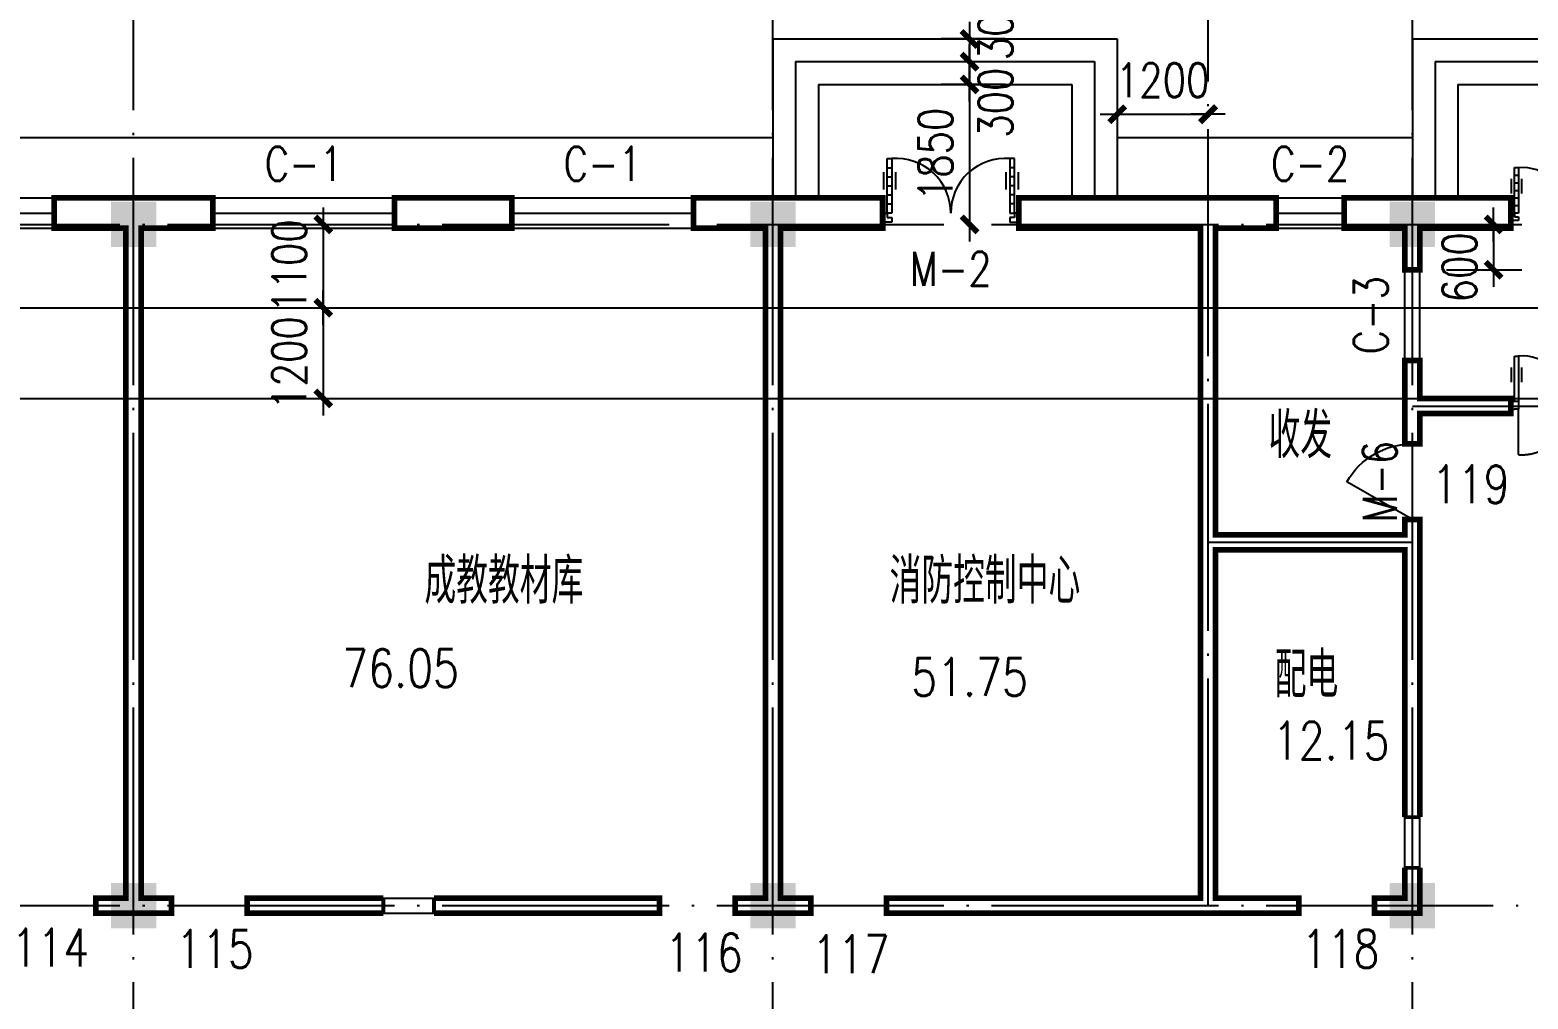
# Model space of a CAD drawing. Extents: x -55219 to 470149, y 494712 to 780039.
# Drawn here: x -5066 to 14732, y 660890 to 673693 of the extents above; entities that cross this region are included whole.
import ezdxf
from ezdxf.enums import TextEntityAlignment as Align

# ---------------------------------------------------------------- set-up
doc = ezdxf.new("R2010")
doc.units = 0
doc.header["$LTSCALE"] = 1500
doc.header["$MEASUREMENT"] = 0
doc.linetypes.add('DASHED2', pattern=[0.375, 0.25, -0.125])
doc.linetypes.add('DOTE', pattern=[2.42, 2, -0.2, 0.02, -0.2])
doc.layers.get('0').update_dxf_attribs({"linetype": 'CONTINUOUS'})
doc.layers.get('DEFPOINTS').update_dxf_attribs({"linetype": 'CONTINUOUS'})
for name, color, linetype in [('COLUMN', 7, 'CONTINUOUS'), ('DOTE', 1, 'DOTE'), ('LVTRY', 6, 'CONTINUOUS'), ('PUB_DIM', 3, 'CONTINUOUS'), ('PUB_TEXT', 7, 'CONTINUOUS'), ('PUB_WALL', 255, 'CONTINUOUS'), ('WALL', 255, 'CONTINUOUS'), ('WINDOW', 2, 'CONTINUOUS'), ('WINDOW_TEXT', 7, 'CONTINUOUS')]:
    doc.layers.add(name, color=color, linetype=linetype)
doc.styles.add('_HZTXT', font='txt.shx', dxfattribs={"width": 0.8, "bigfont": 'hztxt.shx'})
doc.styles.add('_SIMPLEX', font='SIMPLEX.shx', dxfattribs={"width": 0.6})
doc.styles.add('DIM_FONT', font='SIMPLEX.shx', dxfattribs={"width": 0.8})
doc.styles.add('SIMPLEX', font='SIMPLEX.SHX')
doc.dimstyles.new('DIMA150', dxfattribs={"dimscale": 1.5, "dimtxt": 300, "dimasz": 1, "dimexe": 250, "dimexo": 300, "dimgap": 150, "dimtad": 1, "dimdec": 0, "dimzin": 0, "dimdsep": 46, "dimtxsty": 'DIM_FONT', "dimblk": '_DIMX', "dimcen": 0.09, "dimse1": 1, "dimclrt": 7, "dimadec": 0, "dimazin": 0, "dimtfac": 1, "dimtdec": 0, "dimtix": 1, "dimtmove": 2, "dimatfit": 3, "dimldrblk": '_DIMX', "dimfxl": 1, "dimtolj": 1, "dimtzin": 0, "dimarcsym": 0})
doc.dimstyles.new('DIMB150', dxfattribs={"dimscale": 1.5, "dimtxt": 300, "dimasz": 1, "dimexe": 250, "dimexo": 300, "dimgap": 150, "dimtad": 1, "dimdec": 0, "dimzin": 0, "dimdsep": 46, "dimtxsty": 'DIM_FONT', "dimblk": '_DIMX', "dimcen": 0.09, "dimse2": 1, "dimclrt": 7, "dimadec": 0, "dimazin": 0, "dimtfac": 1, "dimtdec": 0, "dimtix": 1, "dimtmove": 2, "dimatfit": 3, "dimldrblk": '_DIMX', "dimfxl": 1, "dimtolj": 1, "dimtzin": 0, "dimarcsym": 0})
doc.dimstyles.new('DIMN150', dxfattribs={"dimscale": 1.5, "dimtxt": 300, "dimasz": 1, "dimexe": 250, "dimexo": 300, "dimgap": 150, "dimtad": 1, "dimdec": 0, "dimzin": 0, "dimdsep": 46, "dimtxsty": 'DIM_FONT', "dimblk": '_DIMX', "dimcen": 0.09, "dimclrt": 7, "dimadec": 0, "dimazin": 0, "dimtfac": 1, "dimtdec": 0, "dimtix": 1, "dimtmove": 2, "dimatfit": 3, "dimldrblk": '_DIMX', "dimfxl": 1, "dimtolj": 1, "dimtzin": 0, "dimarcsym": 0})
doc.dimstyles.new('NORMAL', dxfattribs={"dimscale": 1.5, "dimtxt": 300, "dimasz": 1, "dimexe": 250, "dimexo": 300, "dimgap": 150, "dimtad": 1, "dimdec": 0, "dimzin": 0, "dimdsep": 46, "dimtxsty": 'DIM_FONT', "dimblk": '_DIMX', "dimcen": 0.09, "dimse2": 1, "dimclrt": 7, "dimadec": 0, "dimazin": 0, "dimtfac": 1, "dimtdec": 0, "dimtix": 1, "dimtmove": 2, "dimatfit": 3, "dimldrblk": '_DIMX', "dimfxl": 1, "dimtolj": 1, "dimtzin": 0, "dimarcsym": 0})

# ---------------------------------------------------------------- blocks, each defined once
blk = doc.blocks.new('_FZH')
blk.add_solid([(0.5, 0.5), (0.5, -0.5), (-0.5, 0.5), (-0.5, -0.5)])
blk = doc.blocks.new('_WBLK')
for p, q in [((-0.5, 0.5), (0.5, 0.5)), ((-0.5, 0), (0.5, 0)), ((-0.5, -0.5), (0.5, -0.5))]:
    blk.add_line(p, q)
at = {"layer": 'WINDOW_TEXT', "style": 'SIMPLEX', "flags": 9}
blk.add_attdef('A', text='', height=1, dxfattribs=at).set_placement((0, 1.5), align=Align.MIDDLE)
blk = doc.blocks.new('M_A21OEG')
for p, q in [((-0.467, 0), (-0.467, 0.4)), ((-0.467, 0), (-0.467, 0.4)), ((-0.467, 0.4), (-0.433, 0.4)), ((-0.467, 0), (-0.467, 0.4)), ((-0.467, 0.333), (-0.433, 0.333)), ((-0.433, 0.4), (-0.433, 0)), ((-0.433, 0.4), (-0.433, 0)), ((0.433, 0.4), (0.433, 0)), ((0.467, 0.4), (0.433, 0.4)), ((0.467, 0.333), (0.433, 0.333)), ((0.467, 0), (0.467, 0.4)), ((-0.495, 0.3), (-0.495, 0.172)), ((-0.467, 0.267), (-0.433, 0.267)), ((-0.405, 0.3), (-0.405, 0.172)), ((0.405, 0.3), (0.405, 0.172)), ((0.467, 0.267), (0.433, 0.267)), ((0.495, 0.3), (0.495, 0.172)), ((-0.467, 0.2), (-0.433, 0.2)), ((-0.467, 0.133), (-0.433, 0.133)), ((0.467, 0.2), (0.433, 0.2)), ((0.467, 0.133), (0.433, 0.133)), ((-0.5, 0), (-0.467, 0)), ((-0.5, -0.067), (-0.5, 0)), ((-0.5, -0.067), (-0.5, 0)), ((-0.467, 0.067), (-0.433, 0.067)), ((-0.467, 0), (-0.467, -0.033)), ((-0.433, 0), (-0.467, 0)), ((-0.433, 0), (-0.467, 0)), ((-0.467, 0), (-0.467, -0.033)), ((-0.433, 0), (-0.467, 0)), ((0.467, 0.067), (0.433, 0.067)), ((0.433, 0), (0.467, 0)), ((0.467, 0), (0.467, -0.033)), ((0.5, 0), (0.467, 0)), ((0.5, -0.067), (0.5, 0)), ((-0.433, -0.067), (-0.5, -0.067)), ((-0.467, -0.033), (-0.433, -0.033)), ((-0.433, -0.033), (-0.433, -0.067)), ((0.467, -0.033), (0.433, -0.033)), ((0.433, -0.033), (0.433, -0.067)), ((0.433, -0.067), (0.5, -0.067))]:
    blk.add_line(p, q)
for centre, start, end in [((-0.4, 0.001), 359.8007, 94.7805), ((0.4, 0.001), 85.2195, 180.1993)]:
    blk.add_arc(centre, 0.4, start, end)
blk = doc.blocks.new('_DIMX')
blk.add_line((-150, 0), (150, 0))
at = {"const_width": 50}
blk.add_lwpolyline([(-70, -70), (70, 70)], dxfattribs=at)
blk = doc.blocks.new('*D262')
at = {"color": 0, "linetype": 'ByBlock'}
for p, q in [((13653, 671124), (14651, 671124)), ((14276, 671122), (14276, 670525)), ((13653, 670524), (14651, 670524))]:
    blk.add_line(p, q, dxfattribs=at)
at = {"layer": 'DEFPOINTS', "color": 0, "linetype": 'ByBlock'}
for p in [(13203, 671124), (13203, 670524), (14276, 670524)]:
    blk.add_point(p, dxfattribs=at)
at = {"color": 0, "linetype": 'ByBlock', "xscale": 1.5, "yscale": 1.5, "zscale": 1.5}
for p, rotation in [((14276, 671124), 90), ((14276, 670524), 270)]:
    blk.add_blockref('_DIMX', p, dxfattribs=dict(at, rotation=rotation))
at = {"color": 7, "linetype": 'ByBlock', "insert": (13826, 670557), "char_height": 450, "attachment_point": 5, "rotation": 90, "style": 'DIM_FONT'}
blk.add_mtext('\\A1;600', dxfattribs=at)
blk = doc.blocks.new('_DBLK')
blk.add_line((-0.5, 0), (0, -0.866))
blk.add_arc((-0.5, 0), 1, 300, 0)
at = {"layer": 'WINDOW_TEXT', "style": 'SIMPLEX', "flags": 9}
blk.add_attdef('A', text='', height=1, dxfattribs=at).set_placement((0, 1.5), align=Align.MIDDLE)
blk = doc.blocks.new('M_A19UKF')
for p, q in [((-0.467, -0.003), (-0.467, 0.397)), ((-0.467, 0.397), (-0.433, 0.397)), ((-0.433, 0.397), (-0.433, -0.003)), ((-0.495, 0.298), (-0.495, 0.169)), ((-0.405, 0.298), (-0.405, 0.169)), ((-0.5, -0.003), (-0.5, -0.069)), ((-0.433, -0.003), (-0.5, -0.003)), ((-0.5, -0.003), (-0.5, -0.003)), ((-0.5, -0.069), (-0.5, -0.069)), ((-0.5, -0.069), (-0.467, -0.069)), ((-0.433, -0.003), (-0.467, -0.003)), ((-0.433, -0.069), (-0.467, -0.069)), ((-0.433, -0.003), (-0.433, -0.069)), ((0.433, -0.003), (0.433, -0.069)), ((0.433, -0.003), (0.467, -0.003)), ((0.433, -0.003), (0.5, -0.003)), ((0.433, -0.469), (0.433, -0.069)), ((0.433, -0.069), (0.5, -0.069)), ((0.433, -0.069), (0.467, -0.069)), ((0.5, -0.003), (0.467, -0.003)), ((0.467, -0.069), (0.467, -0.469)), ((0.5, -0.069), (0.467, -0.069)), ((0.5, -0.003), (0.5, -0.069)), ((0.5, -0.003), (0.5, -0.003)), ((0.5, -0.069), (0.5, -0.069)), ((0.405, -0.37), (0.405, -0.242)), ((0.495, -0.37), (0.495, -0.242)), ((0.467, -0.469), (0.433, -0.469))]:
    blk.add_line(p, q)
at = {"linetype": 'DASHED2'}
for p, q in [((0.433, 0.397), (0.433, -0.003)), ((-0.433, -0.469), (-0.433, -0.069))]:
    blk.add_line(p, q, dxfattribs=at)
for centre, start, end in [((-0.4, -0.001), 359.8007, 94.7805), ((0.4, -0.071), 179.8007, 274.7805)]:
    blk.add_arc(centre, 0.4, start, end)
for centre, start, end in [((0.4, -0.001), 85.2195, 180.1993), ((-0.4, -0.071), 265.2195, 0.1993)]:
    blk.add_arc(centre, 0.4, start, end, dxfattribs=at)
blk = doc.blocks.new('*D871')
at = {"color": 0, "linetype": 'ByBlock'}
for p, q in [((7823, 673574), (6976, 673574)), ((7351, 673576), (7351, 673577)), ((7351, 673574), (7351, 673274)), ((7351, 673574), (7351, 673274)), ((7351, 673273), (7351, 673271))]:
    blk.add_line(p, q, dxfattribs=at)
at = {"layer": 'DEFPOINTS', "color": 0, "linetype": 'ByBlock'}
for p in [(8273, 673574), (7351, 673274), (8273, 673274)]:
    blk.add_point(p, dxfattribs=at)
at = {"color": 0, "linetype": 'ByBlock', "xscale": 1.5, "yscale": 1.5, "zscale": 1.5}
for p, rotation in [((7351, 673574), 270), ((7351, 673274), 90)]:
    blk.add_blockref('_DIMX', p, dxfattribs=dict(at, rotation=rotation))
at = {"color": 7, "linetype": 'ByBlock', "insert": (7694, 673755), "char_height": 450, "attachment_point": 5, "rotation": 90, "style": 'DIM_FONT'}
blk.add_mtext('\\A1;300', dxfattribs=at)
blk = doc.blocks.new('*D872')
at = {"color": 0, "linetype": 'ByBlock'}
for p, q in [((7823, 672974), (6976, 672974)), ((7351, 672973), (7351, 671125))]:
    blk.add_line(p, q, dxfattribs=at)
at = {"layer": 'DEFPOINTS', "color": 0, "linetype": 'ByBlock'}
for p in [(8273, 672974), (7351, 671124), (8273, 671124)]:
    blk.add_point(p, dxfattribs=at)
at = {"color": 0, "linetype": 'ByBlock', "xscale": 1.5, "yscale": 1.5, "zscale": 1.5}
for p, rotation in [((7351, 672974), 90), ((7351, 671124), 270)]:
    blk.add_blockref('_DIMX', p, dxfattribs=dict(at, rotation=rotation))
at = {"color": 7, "linetype": 'ByBlock', "insert": (6901, 672049), "char_height": 450, "attachment_point": 5, "rotation": 90, "style": 'DIM_FONT'}
blk.add_mtext('\\A1;1850', dxfattribs=at)
blk = doc.blocks.new('*D873')
at = {"color": 0, "linetype": 'ByBlock'}
for p, q in [((7823, 673274), (6976, 673274)), ((7351, 673276), (7351, 673277)), ((7351, 673274), (7351, 672974)), ((7351, 673274), (7351, 672974)), ((7351, 672973), (7351, 672971))]:
    blk.add_line(p, q, dxfattribs=at)
at = {"layer": 'DEFPOINTS', "color": 0, "linetype": 'ByBlock'}
for p in [(8273, 673274), (7351, 672974), (8273, 672974)]:
    blk.add_point(p, dxfattribs=at)
at = {"color": 0, "linetype": 'ByBlock', "xscale": 1.5, "yscale": 1.5, "zscale": 1.5}
for p, rotation in [((7351, 673274), 270), ((7351, 672974), 90)]:
    blk.add_blockref('_DIMX', p, dxfattribs=dict(at, rotation=rotation))
at = {"color": 7, "linetype": 'ByBlock', "insert": (7694, 672732), "char_height": 450, "attachment_point": 5, "rotation": 90, "style": 'DIM_FONT'}
blk.add_mtext('\\A1;300', dxfattribs=at)
blk = doc.blocks.new('*D877')
at = {"color": 0, "linetype": 'ByBlock'}
for p, q in [((9303, 673124), (9303, 672204)), ((9301, 672579), (9300, 672579)), ((9303, 672579), (10503, 672579)), ((10504, 672579), (10506, 672579))]:
    blk.add_line(p, q, dxfattribs=at)
at = {"layer": 'DEFPOINTS', "color": 0, "linetype": 'ByBlock'}
for p in [(9303, 673574), (10503, 673574), (10503, 672579)]:
    blk.add_point(p, dxfattribs=at)
at = {"color": 0, "linetype": 'ByBlock', "xscale": 1.5, "yscale": 1.5, "zscale": 1.5}
blk.add_blockref('_DIMX', (9303, 672579), dxfattribs=at)
at = {"color": 0, "linetype": 'ByBlock', "xscale": 1.5, "yscale": 1.5, "zscale": 1.5, "rotation": 180}
blk.add_blockref('_DIMX', (10503, 672579), dxfattribs=at)
at = {"color": 7, "linetype": 'ByBlock', "insert": (9903, 673029), "char_height": 450, "attachment_point": 5, "style": 'DIM_FONT'}
blk.add_mtext('\\A1;1200', dxfattribs=at)
blk = doc.blocks.new('*D890')
at = {"color": 0, "linetype": 'ByBlock'}
for p, q in [((-1869, 671124), (-815, 671124)), ((-1190, 671125), (-1190, 671127)), ((-1190, 671124), (-1190, 670024)), ((-1190, 670022), (-1190, 670021))]:
    blk.add_line(p, q, dxfattribs=at)
at = {"layer": 'DEFPOINTS', "color": 0, "linetype": 'ByBlock'}
for p in [(-2319, 671124), (-2319, 670024), (-1190, 670024)]:
    blk.add_point(p, dxfattribs=at)
at = {"color": 0, "linetype": 'ByBlock', "xscale": 1.5, "yscale": 1.5, "zscale": 1.5}
for p, rotation in [((-1190, 671124), 270), ((-1190, 670024), 90)]:
    blk.add_blockref('_DIMX', p, dxfattribs=dict(at, rotation=rotation))
at = {"color": 7, "linetype": 'ByBlock', "insert": (-1640, 670574), "char_height": 450, "attachment_point": 5, "rotation": 90, "style": 'DIM_FONT'}
blk.add_mtext('\\A1;1100', dxfattribs=at)
blk = doc.blocks.new('*D891')
at = {"color": 0, "linetype": 'ByBlock'}
for p, q in [((-1190, 670022), (-1190, 668825)), ((-1869, 668824), (-815, 668824))]:
    blk.add_line(p, q, dxfattribs=at)
at = {"layer": 'DEFPOINTS', "color": 0, "linetype": 'ByBlock'}
for p in [(-2319, 670024), (-2319, 668824), (-1190, 668824)]:
    blk.add_point(p, dxfattribs=at)
at = {"color": 0, "linetype": 'ByBlock', "xscale": 1.5, "yscale": 1.5, "zscale": 1.5}
for p, rotation in [((-1190, 670024), 90), ((-1190, 668824), 270)]:
    blk.add_blockref('_DIMX', p, dxfattribs=dict(at, rotation=rotation))
at = {"color": 7, "linetype": 'ByBlock', "insert": (-1640, 669293), "char_height": 450, "attachment_point": 5, "rotation": 90, "style": 'DIM_FONT'}
blk.add_mtext('\\A1;1200', dxfattribs=at)

msp = doc.modelspace()

# ---------------------------------------------------------------- linework, layer by layer
at = {"layer": 'DOTE'}
for p, q in [((-3697.2, 603662), (-3697.2, 673898.7)), ((4752.8, 603662), (4752.8, 673898.7)), ((10502.8, 662124), (10502.8, 673898.7)), ((13202.8, 603662), (13202.8, 673898.7)), ((-39547.2, 671124), (32802.8, 671124)), ((13202.8, 668724), (18802.8, 668724)), ((10502.8, 666924), (13202.8, 666924)), ((-39547.2, 662124), (35005.6, 662124))]:
    msp.add_line(p, q, dxfattribs=at)
at = {"layer": 'LVTRY'}
for p, q in [((-12147.2, 672274), (4752.8, 672274)), ((9302.8, 672274), (13202.8, 672274)), ((-37347.2, 670024), (21402.8, 670024)), ((-36147.2, 668824), (21402.8, 668824))]:
    msp.add_line(p, q, dxfattribs=at)
at = {"layer": 'LVTRY', "const_width": 50}
for points in [[(13102.8, 663294), (13302.8, 663294)], [(13302.8, 662624), (13102.8, 662624)], [(-396.8, 662224), (-396.8, 662024)], [(273.2, 662024), (273.2, 662224)]]:
    msp.add_lwpolyline(points, dxfattribs=at)
at = {"layer": 'PUB_WALL', "const_width": 75}
for points in [[(-2647.2, 671074), (-3597.2, 671074), (-3597.2, 662224), (-3197.2, 662224), (-3197.2, 662024), (-4197.2, 662024), (-4197.2, 662224), (-3797.2, 662224), (-3797.2, 671074), (-4747.2, 671074), (-4747.2, 671474), (-2647.2, 671474)], [(1302.8, 671474), (-247.2, 671474), (-247.2, 671074), (1302.8, 671074)], [(3702.8, 671474), (6202.8, 671474), (6202.8, 671074), (4852.8, 671074), (4852.8, 662224), (5252.8, 662224), (5252.8, 662024), (4852.8, 662024), (4252.8, 662024), (4252.8, 662224), (4652.8, 662224), (4652.8, 671074), (3702.8, 671074)], [(13302.8, 671074), (14502.8, 671074), (14502.8, 671474), (12302.8, 671474), (12302.8, 671074), (13102.8, 671074), (13102.8, 670524), (13302.8, 670524)], [(13302.8, 668624), (14502.8, 668624), (14502.8, 668824), (13302.8, 668824), (13302.8, 669324), (13102.8, 669324), (13102.8, 668224), (13302.8, 668224)]]:
    msp.add_lwpolyline(points, close=True, dxfattribs=at)
for points in [[(13102.8, 663294), (13102.8, 666824), (10602.8, 666824), (10602.8, 662224), (11702.8, 662224), (11702.8, 662024), (6252.8, 662024), (6252.8, 662224), (10402.8, 662224), (10402.8, 671074), (8002.8, 671074), (8002.8, 671474), (11402.8, 671474), (11402.8, 671074), (10602.8, 671074), (10602.8, 667024), (13102.8, 667024), (13102.8, 667224), (13302.8, 667224), (13302.8, 663294)], [(13302.8, 662624), (13302.8, 662024), (12702.8, 662024), (12702.8, 662224), (13102.8, 662224), (13102.8, 662624)], [(13102.8, 662224), (13102.8, 662424)], [(-396.8, 662024), (-2197.2, 662024), (-2197.2, 662224), (-396.8, 662224)], [(273.2, 662224), (3252.8, 662224), (3252.8, 662024), (273.2, 662024)]]:
    msp.add_lwpolyline(points, dxfattribs=at)
at = {"layer": 'WALL'}
for p, q in [((-4747.2, 671474), (-4747.2, 671074)), ((-4747.2, 671474), (-2647.2, 671474)), ((-2647.2, 671474), (-2647.2, 671074)), ((-247.2, 671474), (-247.2, 671074)), ((-247.2, 671474), (1302.8, 671474)), ((1302.8, 671474), (1302.8, 671074)), ((3702.8, 671474), (6202.8, 671474)), ((3702.8, 671474), (3702.8, 671074)), ((6202.8, 671474), (6202.8, 671074)), ((8002.8, 671474), (8002.8, 671074)), ((8002.8, 671474), (11402.8, 671474)), ((11402.8, 671474), (11402.8, 671074)), ((12302.8, 671474), (12302.8, 671074)), ((12302.8, 671474), (14502.8, 671474)), ((14502.8, 671074), (14502.8, 671474)), ((-4747.2, 671074), (-3797.2, 671074)), ((-3797.2, 671074), (-3797.2, 662224)), ((-3597.2, 671074), (-2647.2, 671074)), ((-3597.2, 671074), (-3597.2, 662224)), ((-247.2, 671074), (1302.8, 671074)), ((3702.8, 671074), (4652.8, 671074)), ((4652.8, 671074), (4652.8, 662224)), ((4852.8, 671074), (6202.8, 671074)), ((4852.8, 671074), (4852.8, 662224)), ((8002.8, 671074), (10402.8, 671074)), ((10402.8, 671074), (10402.8, 662224)), ((10602.8, 671074), (10602.8, 667024)), ((10602.8, 671074), (11402.8, 671074)), ((12302.8, 671074), (13102.8, 671074)), ((13102.8, 670524), (13102.8, 671074)), ((13302.8, 670524), (13302.8, 671074)), ((13302.8, 671074), (14502.8, 671074)), ((13302.8, 670524), (13102.8, 670524)), ((13302.8, 669324), (13102.8, 669324)), ((13102.8, 668224), (13102.8, 669324)), ((13302.8, 668824), (13302.8, 669324)), ((13302.8, 668824), (14502.8, 668824)), ((14502.8, 668824), (14502.8, 668624)), ((13302.8, 668224), (13302.8, 668624)), ((13302.8, 668624), (14502.8, 668624)), ((13302.8, 668224), (13102.8, 668224)), ((13102.8, 667224), (13302.8, 667224)), ((13102.8, 667024), (13102.8, 667224)), ((13302.8, 662024), (13302.8, 667224)), ((13102.8, 667024), (10602.8, 667024)), ((13102.8, 666824), (10602.8, 666824)), ((10602.8, 666824), (10602.8, 662224)), ((13102.8, 662224), (13102.8, 666824)), ((13102.8, 662224), (13102.8, 662424)), ((-4197.2, 662224), (-4197.2, 662024)), ((-4197.2, 662224), (-3797.2, 662224)), ((-3597.2, 662224), (-3197.2, 662224)), ((-3197.2, 662224), (-3197.2, 662024)), ((-2197.2, 662224), (-2197.2, 662024)), ((-2197.2, 662224), (3252.8, 662224)), ((3252.8, 662224), (3252.8, 662024)), ((4252.8, 662224), (4252.8, 662024)), ((4252.8, 662224), (4652.8, 662224)), ((5252.8, 662224), (4852.8, 662224)), ((5252.8, 662224), (5252.8, 662024)), ((10402.8, 662224), (6252.8, 662224)), ((6252.8, 662224), (6252.8, 662024)), ((11702.8, 662224), (10602.8, 662224)), ((11702.8, 662224), (11702.8, 662024)), ((12702.8, 662224), (12702.8, 662024)), ((13102.8, 662224), (12702.8, 662224)), ((-4197.2, 662024), (-3197.2, 662024)), ((-2197.2, 662024), (3252.8, 662024)), ((4252.8, 662024), (4852.8, 662024)), ((5252.8, 662024), (4852.8, 662024)), ((11702.8, 662024), (6252.8, 662024)), ((13302.8, 662024), (12702.8, 662024))]:
    msp.add_line(p, q, dxfattribs=at)
at = {"layer": 'WINDOW'}
for p, q in [((4752.8, 673574.1), (9302.8, 673574.1)), ((4752.8, 673574.1), (4752.8, 671474)), ((9302.8, 673574.1), (9302.8, 671474)), ((13202.8, 673574.1), (18802.8, 673574.1)), ((13202.8, 673574.1), (13202.8, 671474)), ((5052.8, 673274.1), (9002.8, 673274.1)), ((5052.8, 673274.1), (5052.8, 671474)), ((9002.8, 673274.1), (9002.8, 671474)), ((13502.8, 673274.1), (18502.3, 673274.1)), ((13502.8, 673274.1), (13502.8, 671474)), ((5352.8, 672974.1), (8702.8, 672974.1)), ((5352.8, 672974.1), (5352.8, 671474)), ((8702.8, 672974.1), (8702.8, 671474)), ((13802.8, 672974.1), (18202.3, 672974.1)), ((13802.8, 672974.1), (13802.8, 671474))]:
    msp.add_line(p, q, dxfattribs=at)

# ---------------------------------------------------------------- block references
at = {"layer": 'COLUMN', "xscale": 600, "yscale": 600, "zscale": 600}
for p in [(-3697.2, 671124), (4752.8, 671124), (13202.8, 671124), (-3697.2, 662124), (4752.8, 662124), (13202.8, 662124)]:
    msp.add_blockref('_FZH', p, dxfattribs=at)
at = {"layer": 'WINDOW'}
ref = msp.add_blockref('_WBLK', (-5947.2, 671274), dxfattribs=dict(at, xscale=2400, yscale=400, zscale=2400))
ref.add_attrib('A', 'C-1', dxfattribs={"layer": 'WINDOW_TEXT', "height": 450, "style": '_SIMPLEX', "width": 0.8, "flags": 8}).set_placement((-5947.2, 671924), align=Align.MIDDLE)
ref = msp.add_blockref('_WBLK', (-1447.2, 671274), dxfattribs=dict(at, xscale=2400, yscale=400, zscale=2400))
ref.add_attrib('A', 'C-1', dxfattribs={"layer": 'WINDOW_TEXT', "height": 450, "style": '_SIMPLEX', "width": 0.8, "flags": 8}).set_placement((-1447.2, 671924), align=Align.MIDDLE)
ref = msp.add_blockref('_WBLK', (2502.8, 671274), dxfattribs=dict(at, xscale=2400, yscale=399.9999999999853, zscale=2400))
ref.add_attrib('A', 'C-1', dxfattribs={"layer": 'WINDOW_TEXT', "height": 450, "style": '_SIMPLEX', "width": 0.8, "flags": 8}).set_placement((2502.8, 671924), align=Align.MIDDLE)
ref = msp.add_blockref('_WBLK', (11852.8, 671274), dxfattribs=dict(at, xscale=900, yscale=400, zscale=900))
ref.add_attrib('A', 'C-2', dxfattribs={"layer": 'WINDOW_TEXT', "height": 450, "style": '_SIMPLEX', "width": 0.8, "flags": 8}).set_placement((11852.8, 671924), align=Align.MIDDLE)
ref = msp.add_blockref('M_A21OEG', (7102.8, 671274), dxfattribs=dict(at, xscale=1800, yscale=1800, zscale=1800))
ref.add_attrib('A', 'M-2', dxfattribs={"layer": 'WINDOW_TEXT', "height": 450, "style": '_SIMPLEX', "width": 0.8, "flags": 8}).set_placement((7102.8, 670538.1), align=Align.MIDDLE)
ref = msp.add_blockref('M_A21OEG', (15252.8, 671274), dxfattribs=dict(at, xscale=1500, yscale=1500, zscale=1500))
ref.add_attrib('A', 'M-1', dxfattribs={"layer": 'WINDOW_TEXT', "height": 450, "style": '_SIMPLEX', "width": 0.8, "flags": 8}).set_placement((16003.9, 670685.9), align=Align.MIDDLE)
ref = msp.add_blockref('_WBLK', (13202.8, 669924), dxfattribs=dict(at, xscale=1200, yscale=200, zscale=1200, rotation=89.99999999999999))
ref.add_attrib('A', 'C-3', dxfattribs={"layer": 'WINDOW_TEXT', "height": 450, "rotation": 90, "style": '_SIMPLEX', "width": 0.8, "flags": 8}).set_placement((12652.8, 669924), align=Align.MIDDLE)
ref = msp.add_blockref('M_A19UKF', (15252.8, 668787.3), dxfattribs=dict(at, xscale=1500, yscale=1500, zscale=1500))
ref.add_attrib('A', 'M-1', dxfattribs={"layer": 'WINDOW_TEXT', "height": 450, "style": '_SIMPLEX', "width": 0.8, "flags": 8}).set_placement((16003.9, 667699.7), align=Align.MIDDLE)
ref = msp.add_blockref('_DBLK', (13202.8, 667724), dxfattribs=dict(at, xscale=-1000, yscale=1000, zscale=1000, rotation=270))
ref.add_attrib('A', 'M-6', dxfattribs={"layer": 'WINDOW_TEXT', "height": 450, "rotation": 90, "style": '_SIMPLEX', "width": 0.8, "flags": 8}).set_placement((12772.7, 667724), align=Align.MIDDLE)

# ---------------------------------------------------------------- texts
at = {"layer": 'LVTRY', "color": 0, "char_height": 500, "attachment_point": 1, "style": 'DIM_FONT'}
for s, insert, width in [('{\\C1;119}', (13459.4, 667939.8), 1277.886), ('76.05', (-938.7, 665510.7), 2205.717), ('51.75', (6580.4, 665394.2), 2070.492), ('12.15', (11358.6, 664552.8), 1234.331), ('{\\C1;114}', (-5311, 661819.1), 383.157), ('{\\C1;115}', (-3136.7, 661801.7), 1277.886), ('{\\C1;116}', (3325.8, 661753.9), 1277.886), ('{\\C1;117}', (5268.3, 661733.6), 1277.886), ('{\\C1;118}', (11739.1, 661803.7), 1277.886)]:
    msp.add_mtext(s, dxfattribs=dict(at, insert=insert, width=width))
at = {"layer": 'PUB_TEXT', "style": '_HZTXT', "width": 0.7}
for s, p in [('收发', (11301.8, 668036.8)), ('成教教材库', (147.1, 666114.3)), ('消防控制中心', (6294.5, 666114.3)), ('配电', (11383.6, 664873.7))]:
    msp.add_text(s, height=600, dxfattribs=at).set_placement(p)

# ---------------------------------------------------------------- dimensions: what is measured, and where the dimension line sits
at = {"layer": 'LVTRY'}
for base, p1, p2, dimstyle, picture, middle in [((7351.3, 673274.1), (8272.6, 673574.1), (8272.6, 673274.1), 'NORMAL', '*D871', (7693.8, 673755.3)), ((7351.3, 672974.1), (8272.6, 673274.1), (8272.6, 672974.1), 'NORMAL', '*D873', (7693.8, 672731.5)), ((-1190.2, 668824), (-2318.7, 670024), (-2318.7, 668824), 'DIMA150', '*D891', (-1640.2, 669292.7))]:
    dim = msp.add_linear_dim(base=base, p1=p1, p2=p2, angle=90, dimstyle=dimstyle, dxfattribs=at)
    dim.commit()
    dim.dimension.update_dxf_attribs({"geometry": picture, "text_midpoint": middle, "dimtype": 160})
dim = msp.add_linear_dim(base=(10502.8, 672578.7), p1=(9302.8, 673574.1), p2=(10502.8, 673574.1), dimstyle='NORMAL', dxfattribs=at)
dim.commit()
dim.dimension.update_dxf_attribs({"geometry": '*D877', "text_midpoint": (9902.8, 673028.7)})
for base, p1, p2, dimstyle, picture, middle in [((7351.3, 671124), (8272.6, 672974.1), (8272.6, 671124), 'NORMAL', '*D872', (6901.3, 672049)), ((-1190.2, 670024), (-2318.7, 671124), (-2318.7, 670024), 'DIMB150', '*D890', (-1640.2, 670574))]:
    dim = msp.add_linear_dim(base=base, p1=p1, p2=p2, angle=90, dimstyle=dimstyle, dxfattribs=at)
    dim.commit()
    dim.dimension.update_dxf_attribs({"geometry": picture, "text_midpoint": middle})
at = {"layer": 'PUB_DIM'}
dim = msp.add_linear_dim(base=(14276.2, 670524), p1=(13202.8, 671124), p2=(13202.8, 670524), angle=90, dimstyle='DIMN150', dxfattribs=at)
dim.commit()
dim.dimension.update_dxf_attribs({"geometry": '*D262', "text_midpoint": (13826.2, 670557.2), "dimtype": 160})

doc.saveas('drawing.dxf')
